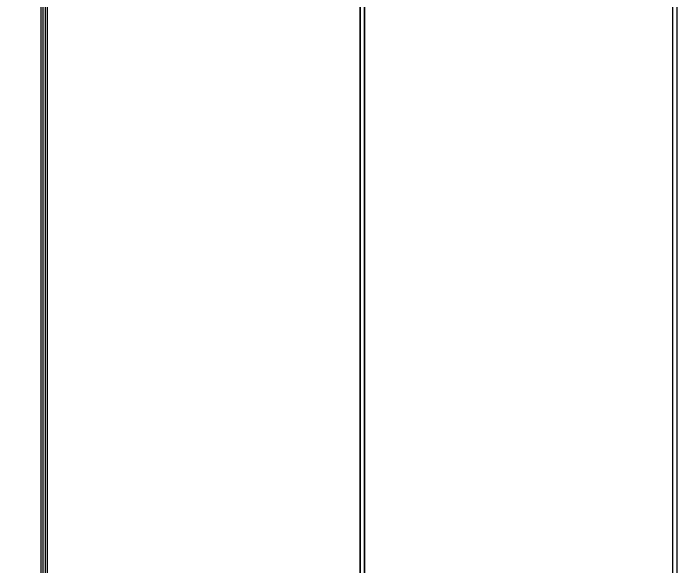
# Model space of a CAD drawing. Header units: inches. Extents: x 4821 to 127877, y 58012 to 433683.
# Drawn here: x 90700 to 91225, y 224692 to 225129 of the extents above; entities that cross this region are included whole.
import ezdxf
from ezdxf.xclip import XClip

# ---------------------------------------------------------------- set-up
doc = ezdxf.new("R2010")
doc.units = ezdxf.units.IN
doc.header["$MEASUREMENT"] = 0
doc.header["$XCLIPFRAME"] = 2
doc.layers.add('A-WAL-CMU', color=7, linetype='Continuous')

# ---------------------------------------------------------------- blocks, each defined once
blk = doc.blocks.new('FIRST SLAB EDGE')
at = {"layer": 'A-WAL-CMU'}
blk.add_line((1200422.34, -1728509.34), (1200422.34, -1729736.1), dxfattribs=at)
blk.add_lwpolyline([(1200672.3, -1728513.46), (1200922.34, -1728513.46), (1200922.34, -1729313.46), (1200672.34, -1729313.46)], dxfattribs=at)

msp = doc.modelspace()

# ---------------------------------------------------------------- linework, layer by layer
for points in [[(86144.61, 241859.35), (86144.61, 232234.32), (90974, 232234.32), (90974, 223434.37)], [(86148.01, 241862.33), (86148.01, 232237.3), (90977.4, 232237.3), (90977.4, 223437.36)]]:
    msp.add_lwpolyline(points)
at = {"layer": 'A-WAL-CMU'}
for p, q in [((90726.55, 225160), (90726.55, 223937.36)), ((90977.78, 225160), (90977.68, 223437.36)), ((90723.15, 225157.02), (90723.15, 223934.37)), ((90974.38, 225157.02), (90974.28, 223434.37))]:
    msp.add_line(p, q, dxfattribs=at)

# ---------------------------------------------------------------- block references
ref = msp.add_blockref('FIRST SLAB EDGE', (-1109697.47, 1953673.46), dxfattribs=at)
XClip(ref).set_block_clipping_path([(1196236.1121028436, -1729554.8924368375), (1201281.1159926755, -1720979.7328682605)])
ref = msp.add_blockref('FIRST SLAB EDGE', (-1109700.87, 1953670.48), dxfattribs=at)
XClip(ref).set_block_clipping_path([(1196236.1121028436, -1729554.8924368375), (1201281.1159926755, -1720979.7328682605)])

doc.saveas('drawing.dxf')
